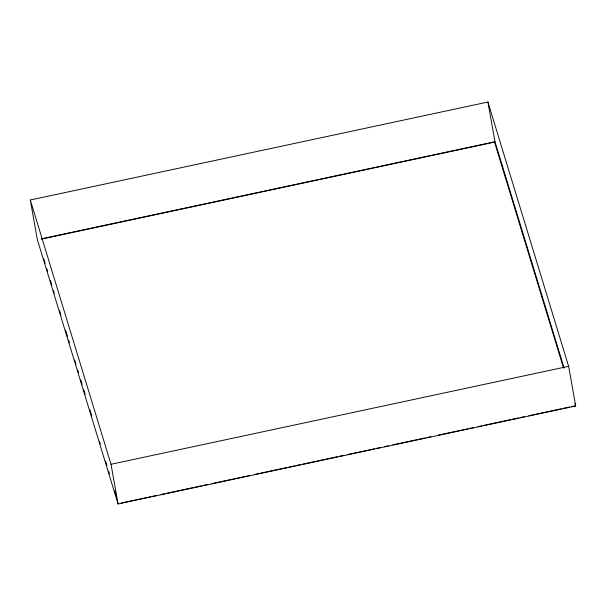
<?xml version="1.0" encoding="UTF-8"?>
<svg xmlns="http://www.w3.org/2000/svg" width="606" height="606" viewBox="0 0 606 606"><rect width="100%" height="100%" fill="white"/><g stroke="black" fill="none" stroke-linecap="round" stroke-linejoin="round"><path stroke-width="0.91" d="M30.3 200.003L487.921 102.028L568.633 366.312L575.7 405.997L118.079 503.972L37.367 239.688L30.3 200.003L111.004 464.287L118.079 503.972M41.064 238.893L494.996 141.713L564.095 367.986M41.693 239.067L494.534 142.115L563.489 367.895M111.004 464.287L568.633 366.312M121.306 502.98L150.879 496.647M152.727 496.253L156.424 495.458M161.044 494.473L164.741 493.678M166.589 493.284L193.39 487.542M195.238 487.148L201.707 485.762M203.555 485.368L207.252 484.58M211.873 483.588L244.218 476.664M246.066 476.271L249.763 475.475M254.384 474.483L286.729 467.559M288.577 467.165L295.046 465.779M296.895 465.385L300.591 464.59M302.439 464.196L337.557 456.682M339.405 456.28L343.102 455.492M347.723 454.5L374.523 448.766M376.371 448.372L380.068 447.576M384.689 446.584L388.385 445.796M393.006 444.804L417.034 439.661M418.882 439.267L425.351 437.88M427.2 437.487L430.896 436.691M438.289 435.108L467.87 428.783M469.718 428.381L473.415 427.594M478.036 426.601L481.732 425.813M483.58 425.42L510.381 419.678M512.229 419.284L518.698 417.898M520.546 417.504L524.243 416.708M528.864 415.724L561.209 408.792M563.057 408.399L569.526 407.012M571.375 406.618L575.071 405.831M574.874 403.285L575.7 405.997M43.791 258.823L45.17 263.337M46.829 268.761L47.654 271.465M50.412 280.502L51.79 285.017M53.442 290.433L54.275 293.145M59.509 310.302L60.888 314.817M65.577 330.172L67.508 336.497M68.614 340.102L69.44 342.814M74.682 359.972L76.061 364.494M77.712 369.91L78.545 372.622M80.749 379.841L82.128 384.355M83.779 389.779L85.158 394.294M89.847 409.648L91.779 415.966M99.505 441.259L100.331 443.963M105.573 461.128L106.951 465.643M108.603 471.059L109.428 473.771M114.67 490.928L116.049 495.443M487.921 102.028L494.996 141.713"/></g></svg>
